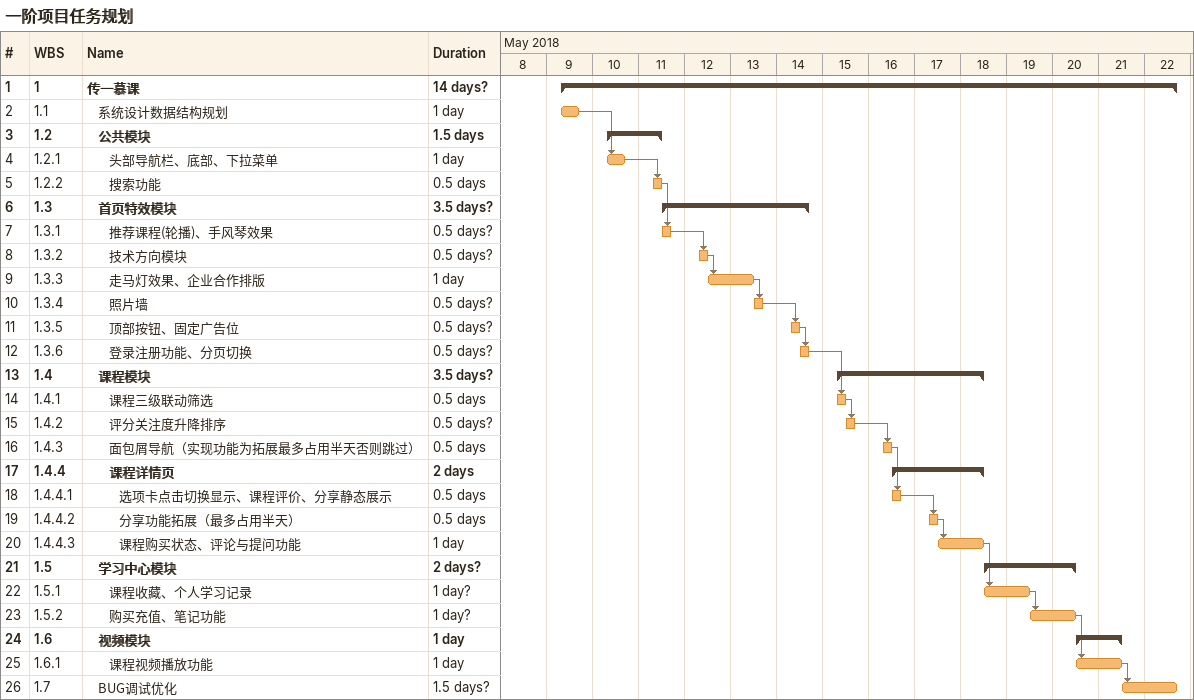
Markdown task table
一阶项目任务规划

| ID | WBS | Task | Duration | Start | Finish | Predecessors |
|---|---|---|---|---|---|---|
| 1 | 1 | **传一慕课** | 14d? | 2018-05-09 | 2018-05-22 |  |
| 2 | 1.1 | 系统设计数据结构规划 | 1d | 2018-05-09 | 2018-05-09 |  |
| 3 | 1.2 | **公共模块** | 1.5d | 2018-05-10 | 2018-05-11 |  |
| 4 | 1.2.1 | 头部导航栏、底部、下拉菜单 | 1d | 2018-05-10 | 2018-05-10 | 2 |
| 5 | 1.2.2 | 搜索功能 | 0.5d | 2018-05-11 | 2018-05-11 | 4 |
| 6 | 1.3 | **首页特效模块** | 3.5d? | 2018-05-11 | 2018-05-14 |  |
| 7 | 1.3.1 | 推荐课程(轮播)、手风琴效果 | 0.5d? | 2018-05-11 | 2018-05-11 | 5 |
| 8 | 1.3.2 | 技术方向模块 | 0.5d? | 2018-05-12 | 2018-05-12 | 7 |
| 9 | 1.3.3 | 走马灯效果、企业合作排版 | 1d | 2018-05-12 | 2018-05-13 | 8 |
| 10 | 1.3.4 | 照片墙 | 0.5d? | 2018-05-13 | 2018-05-13 | 9 |
| 11 | 1.3.5 | 顶部按钮、固定广告位 | 0.5d? | 2018-05-14 | 2018-05-14 | 10 |
| 12 | 1.3.6 | 登录注册功能、分页切换 | 0.5d? | 2018-05-14 | 2018-05-14 | 11 |
| 13 | 1.4 | **课程模块** | 3.5d? | 2018-05-15 | 2018-05-18 |  |
| 14 | 1.4.1 | 课程三级联动筛选 | 0.5d | 2018-05-15 | 2018-05-15 | 12 |
| 15 | 1.4.2 | 评分关注度升降排序 | 0.5d? | 2018-05-15 | 2018-05-15 | 14 |
| 16 | 1.4.3 | 面包屑导航（实现功能为拓展最多占用半天否则跳过） | 0.5d | 2018-05-16 | 2018-05-16 | 15 |
| 17 | 1.4.4 | **课程详情页** | 2d | 2018-05-16 | 2018-05-18 |  |
| 18 | 1.4.4.1 | 选项卡点击切换显示、课程评价、分享静态展示 | 0.5d | 2018-05-16 | 2018-05-16 | 16 |
| 19 | 1.4.4.2 | 分享功能拓展（最多占用半天） | 0.5d | 2018-05-17 | 2018-05-17 | 18 |
| 20 | 1.4.4.3 | 课程购买状态、评论与提问功能 | 1d | 2018-05-17 | 2018-05-18 | 19 |
| 21 | 1.5 | **学习中心模块** | 2d? | 2018-05-18 | 2018-05-20 |  |
| 22 | 1.5.1 | 课程收藏、个人学习记录 | 1d? | 2018-05-18 | 2018-05-19 | 20 |
| 23 | 1.5.2 | 购买充值、笔记功能 | 1d? | 2018-05-19 | 2018-05-20 | 22 |
| 24 | 1.6 | **视频模块** | 1d | 2018-05-20 | 2018-05-21 |  |
| 25 | 1.6.1 | 课程视频播放功能 | 1d | 2018-05-20 | 2018-05-21 | 23 |
| 26 | 1.7 | BUG调试优化 | 1.5d? | 2018-05-21 | 2018-05-22 | 25 |
